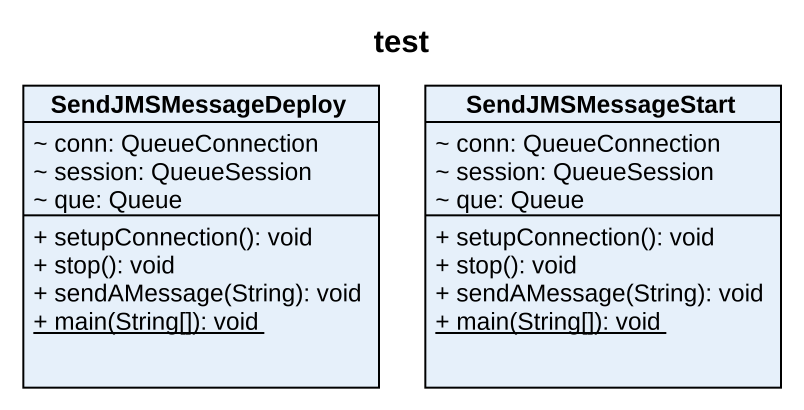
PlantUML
@startuml
title test
hide circle
hide empty members
skinparam classAttributeIconSize 0
class SendJMSMessageDeploy {
  ~ conn: QueueConnection
  ~ session: QueueSession
  ~ que: Queue
  + setupConnection(): void
  + stop(): void
  + sendAMessage(String): void
  {static} + main(String[]): void
}
class SendJMSMessageStart {
  ~ conn: QueueConnection
  ~ session: QueueSession
  ~ que: Queue
  + setupConnection(): void
  + stop(): void
  + sendAMessage(String): void
  {static} + main(String[]): void
}
@enduml
